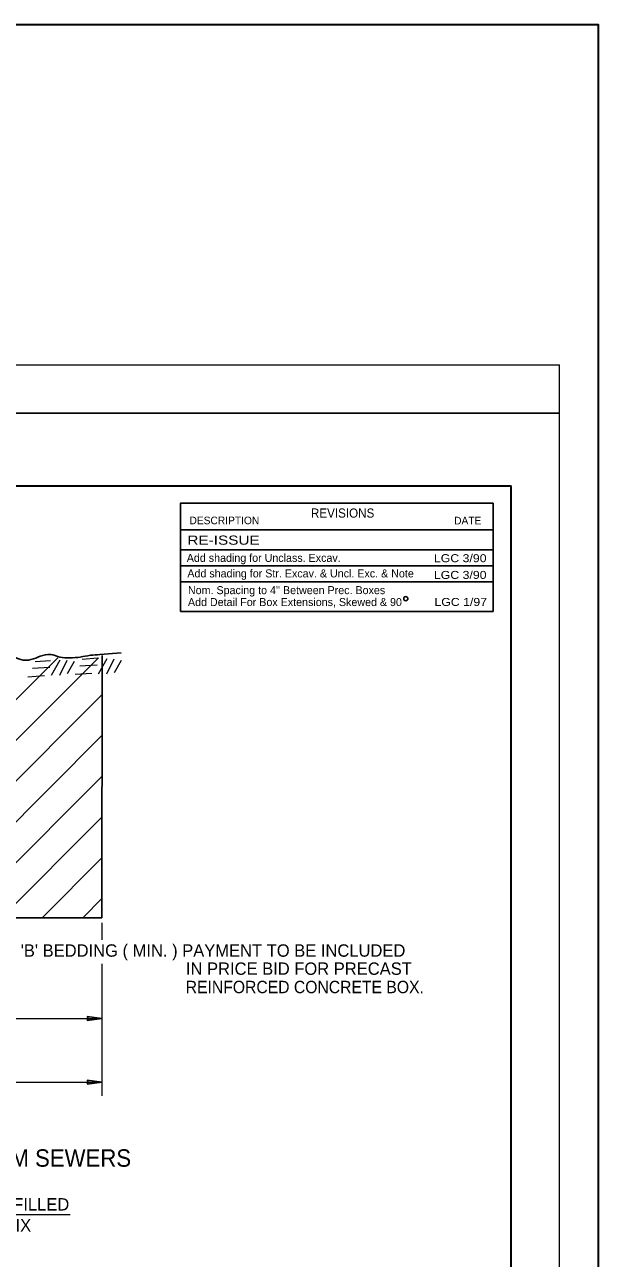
# Model space of a CAD drawing. Extents: x 936 to 1304, y -7 to 263.
# Drawn here: x 1245.3 to 1304.5, y 135.4 to 262.6 of the extents above; entities that cross this region are included whole.
import ezdxf

# ---------------------------------------------------------------- set-up
doc = ezdxf.new("R2010")
doc.units = 0
doc.header["$LTSCALE"] = 0.51
doc.layers.add('1', color=7, linetype='Continuous', lineweight=25)
doc.layers.add('25', color=7, linetype='Continuous', lineweight=25)

msp = doc.modelspace()

# ---------------------------------------------------------------- linework, layer by layer
at = {"layer": '1', "lineweight": 13}
for p, q in [((940.4955, 227.5073), (1300.4685, 227.5073)), ((1300.4685, -2.4753), (1300.4685, 227.5073)), ((1221.9598, 170.5561), (1248.7006, 197.2968)), ((1226.1599, 170.5561), (1252.9008, 197.2968)), ((1251.2448, 197.1546), (1252.8288, 197.2733)), ((1252.9081, 195.63), (1253.8188, 197.214)), ((1254.4921, 197.1348), (1253.7397, 195.5903)), ((1246.1167, 196.2338), (1247.8987, 196.3131)), ((1246.3741, 196.9071), (1247.9581, 197.0258)), ((1248.0571, 195.5112), (1248.9678, 197.0952)), ((1249.6411, 197.016), (1248.8887, 195.4716)), ((1250.3935, 196.8972), (1249.6807, 195.63)), ((1250.9875, 196.4813), (1252.7695, 196.5606)), ((1255.2445, 197.016), (1254.5317, 195.7488)), ((1245.6217, 195.3428), (1247.3443, 195.4617)), ((1250.4925, 195.5903), (1252.2151, 195.7092)), ((1230.3602, 170.5561), (1253.2377, 193.4336)), ((1234.5603, 170.5561), (1253.2377, 189.2333)), ((1238.7606, 170.5561), (1253.2377, 185.0332)), ((1242.9608, 170.5561), (1253.2377, 180.8329)), ((1247.161, 170.5561), (1253.2377, 176.6327)), ((1251.3612, 170.5561), (1253.2377, 172.4326)), ((1253.2645, 165.748), (1253.2645, 152.1492)), ((1235.4445, 160.1088), (1253.2645, 160.1088)), ((1177.0147, 153.5451), (1253.2645, 153.5451)), ((1249.9895, 139.8654), (1216.9281, 139.8654))]:
    msp.add_line(p, q, dxfattribs=at)
at = {"layer": '1', "lineweight": 35}
for p in [(970.4933, 215.0086), (1295.4686, 10.0238)]:
    msp.add_line(p, (1295.4686, 215.0086), dxfattribs=at)
at = {"layer": '1'}
for p, q in [((1253.0665, 197.6298), (1255.2643, 197.808)), ((1253.2645, 170.5038), (1253.3041, 197.5308)), ((1253.2645, 170.5038), (1235.4548, 170.5038)), ((1253.2642, 160.1095), (1251.7315, 160.3201)), ((1253.2642, 160.1095), (1251.7315, 159.8989)), ((1253.2642, 153.5458), (1251.7315, 153.7564)), ((1253.2642, 153.5458), (1251.7315, 153.3353))]:
    msp.add_line(p, q, dxfattribs=at)
at = {"layer": '1', "lineweight": 35}
msp.add_lwpolyline([(935.6248, -7.2989), (1304.4763, -7.2989), (1304.4763, 262.5578), (935.6248, 262.5578)], close=True, dxfattribs=at)
at = {"layer": '1'}
for points in [[(955.4943, 2.5245), (955.4943, 222.5078), (1300.4685, 222.5078)], [(1251.7315, 159.8989), (1251.85, 160.1117), (1251.7315, 160.3201)], [(1251.7315, 153.3353), (1251.85, 153.548), (1251.7315, 153.7564)]]:
    msp.add_lwpolyline(points, dxfattribs=at)
at = {"layer": '1', "lineweight": 13}
msp.add_lwpolyline([(1253.2645, 169.9626), (1253.2645, 168.207), (1253.2645, 168.2102)], dxfattribs=at)
at = {"layer": '1'}
msp.add_circle((1284.6145, 203.3916), 0.22, dxfattribs=at)
msp.add_spline([(1253.0665, 197.6298), (1252.0783, 197.5478), (1251.0273, 197.3726), (1249.9762, 197.2851), (1248.9251, 197.3726), (1247.9617, 197.6354), (1246.9106, 197.4602), (1245.9473, 197.1098), (1244.8962, 197.1098), (1243.9328, 197.5478), (1242.8817, 197.9858), (1241.9183, 197.723), (1240.8672, 197.9858), (1239.9038, 197.6354), (1238.7651, 197.4602), (1237.6264, 197.4602), (1236.663, 197.8106), (1235.6119, 197.8981), (1234.6485, 197.4602), (1233.5098, 197.2851), (1232.4588, 197.1098), (1231.4953, 197.4602), (1230.4443, 197.3726), (1229.3933, 197.1098), (1228.4298, 197.5478), (1227.2913, 197.3726), (1226.1526, 197.1975), (1224.8388, 197.3726), (1223.7878, 197.3726), (1222.7368, 197.3726), (1221.6858, 197.2851), (1220.6347, 197.4602), (1219.7588, 197.9858), (1218.9705, 197.2851), (1218.0947, 196.7596), (1217.0436, 196.9347), (1216.0802, 197.2851), (1215.0291, 197.3726), (1214.0656, 197.723), (1213.0146, 197.8106), (1212.0511, 197.4602), (1211, 197.3726), (1209.949, 197.4602), (1208.8981, 197.1975), (1208.1098, 196.5843), (1207.1463, 197.0223), (1205.92, 197.3726), (1204.869, 197.1098), (1203.8179, 197.1975), (1202.8545, 197.6354), (1201.8034, 197.6354), (1200.7524, 197.3726), (1199.7013, 197.0223), (1198.7379, 197.2851), (1197.5118, 197.5478), (1196.1978, 197.6354), (1195.1468, 197.4602), (1194.1834, 197.1975), (1193.1324, 197.2851), (1192.0813, 197.3726), (1191.0303, 197.6354), (1190.0668, 197.8981), (1189.0158, 197.8106), (1187.9648, 197.8981), (1186.9137, 197.4602), (1185.8628, 197.4602), (1184.8117, 197.3726), (1183.5854, 197.2851), (1182.5344, 197.5478), (1181.4834, 197.3726), (1180.4323, 197.8106), (1179.2061, 197.8106), (1178.155, 197.8106), (1177.104, 197.8106), (1176.1406, 197.5478), (1175.1771, 197.1975), (1173.4506, 197.0021)], degree=3, dxfattribs=at)
at = {"layer": '25'}
for p, q in [((1261.3613, 210.4963), (1293.6191, 210.4963)), ((1261.3613, 208.4368), (1293.6252, 208.4368)), ((1261.3613, 206.7804), (1293.6252, 206.7804)), ((1261.3613, 205.1084), (1293.6252, 205.1084)), ((1261.3613, 202.0659), (1293.6252, 202.0659))]:
    msp.add_line(p, q, dxfattribs=at)
msp.add_lwpolyline([(1293.6252, 202.0659), (1293.6252, 213.2203), (1261.3613, 213.2203), (1261.3613, 202.0659)], dxfattribs=at)

# ---------------------------------------------------------------- texts
at = {"layer": '1'}
for s, p in [("4'' CLASS 'B' BEDDING ( MIN. ) PAYMENT TO BE INCLUDED", (1236.7513, 166.4806)), ('IN PRICE BID FOR PRECAST', (1261.932, 164.6124)), ("4'' NOMINAL SPACING MAY BE FILLED", (1218.7375, 140.3168)), ('WITH LEAN GROUT - WET MIX', (1221.2437, 138.1516))]:
    msp.add_text(s, height=1.275, dxfattribs=at).set_placement(p)
at = {"layer": '1', "width": 0.95}
for s, height, p in [('REINFORCED CONCRETE BOX.', 1.275, (1261.9107, 162.7203)), ('REQUIREMENTS FOR EXCAVATION OF PRECAST R.C.B. STORM SEWERS', 1.8, (1174.9668, 144.8288))]:
    msp.add_text(s, height=height, dxfattribs=at).set_placement(p)
at = {"layer": '25'}
for s, height, width, p in [('REVISIONS', 0.9451, 0.95, (1274.8262, 211.7394)), ('RE-ISSUE           ', 0.9451, 1.25, (1262.0799, 208.9491)), ('LGC 3/90        ', 0.8249, 1.15, (1287.5125, 207.1485)), ('LGC 3/90        ', 0.8249, 1.15, (1287.5125, 205.4228)), ('LGC 1/97        ', 0.8249, 1.15, (1287.5658, 202.6372))]:
    msp.add_text(s, height=height, dxfattribs=dict(at, width=width)).set_placement(p)
for s, height, p in [('DESCRIPTION', 0.7876, (1262.2978, 211.0591)), ('DATE', 0.7876, (1289.599, 211.0406)), ('Add shading for Unclass. Excav.          ', 0.8249, (1262.0183, 207.1822)), ('Add shading for Str. Excav. & Uncl. Exc. & Note      ', 0.8249, (1262.0799, 205.5796)), ('Add Detail For Box Extensions, Skewed & 90', 0.8249, (1262.1415, 202.6256)), ("Nom. Spacing to 4'' Between Prec. Boxes     ", 0.8249, (1262.1415, 203.8538))]:
    msp.add_text(s, height=height, dxfattribs=at).set_placement(p)

doc.saveas('drawing.dxf')
